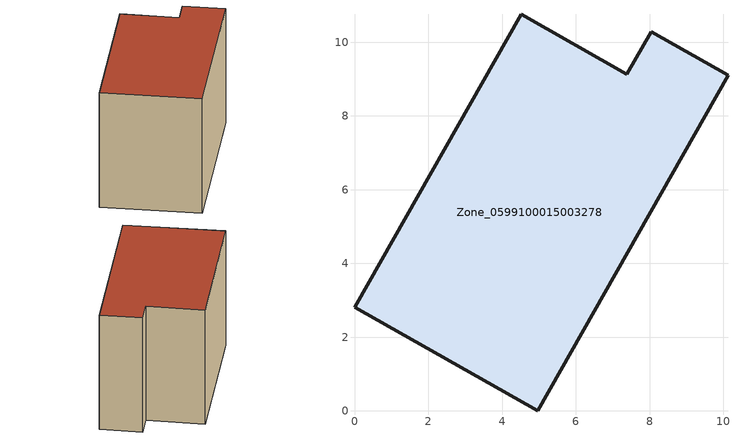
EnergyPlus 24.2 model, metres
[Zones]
Zone_0599100015003278
 floor ground (C_G): 4.96,0 0,2.81 4.53,10.76 7.38,9.13 8.04,10.29 10.13,9.1 z1.78
 wall outside (C_F): 0,2.81 4.96,0 10.13,9.1 8.04,10.29 7.38,9.13 4.53,10.76 0,2.81 z1.78:8.92
 roof outside (C_R): 4.53,10.76 0,2.81 4.96,0 10.13,9.1 8.04,10.29 7.38,9.13 z8.92
[BUILDING]
Pand.0599100015003278: North Axis=0; Terrain=City; Loads Convergence Tolerance Value=0.04; Temperature Convergence Tolerance Value=0.4; Solar Distribution=FullExterior; Maximum Number of Warmup Days=25; Minimum Number of Warmup Days=1
[Site:Location]
Rotterdam.The.Hague.AP_ZH_NLD Design_Conditions: Latitude=51.96; Longitude=4.45; Time Zone=1; Elevation=-4.5
[SITE:GROUNDTEMPERATURE:BUILDINGSURFACE]
18, 18, 18, 18, 18, 18, 18, 18, 18, 18, 18, 18
[MATERIAL] Thermal Absorptance=0.9; Solar Absorptance=0.7; Visible Absorptance=0.7
Name | Roughness | Thickness | Conductivity | Density | Specific Heat
G.TI.1975-1991 | MediumSmooth | 0.15 | 0.288461 | 540 | 1210
F.TI.1975-1991 | Rough | 0.3 | 0.230769 | 1920 | 840
R.TI.1975-1991 | MediumRough | 0.2 | 0.153846 | 1500 | 1000
[CONSTRUCTION]
C_G: G.TI.1975-1991
C_F: F.TI.1975-1991
C_R: R.TI.1975-1991
[ZONE]
Zone_0599100015003278: Type=1; Multiplier=1; Ceiling Height=Autocalculate; Volume=Autocalculate; Floor Area=autocalculate; Part of Total Floor Area=Yes
[ZONEINFILTRATION:DESIGNFLOWRATE]
Infil_Zone_0599100015003278: Zone or ZoneList or Space or SpaceList=Zone_0599100015003278; Schedule=AlwaysOn; Design Flow Rate Calculation Method=Flow/Area; Flow Rate per Floor Area=0.003; Constant Term Coefficient=1; Temperature Term Coefficient=0; Velocity Term Coefficient=0; Velocity Squared Term Coefficient=0
[HVACTEMPLATE:ZONE:IDEALLOADSAIRSYSTEM]
Zone_0599100015003278: Maximum Heating Supply Air Temperature=50; Minimum Cooling Supply Air Temperature=13; Maximum Heating Supply Air Humidity Ratio=0.0156; Minimum Cooling Supply Air Humidity Ratio=0.0077; Heating Limit=NoLimit; Cooling Limit=NoLimit; Dehumidification Control Type=ConstantSensibleHeatRatio; Cooling Sensible Heat Ratio=0.7; Dehumidification Setpoint=60; Humidification Control Type=None; Humidification Setpoint=30; Outdoor Air Method=None; Outdoor Air Flow Rate per Person=0.00944; Outdoor Air Flow Rate per Zone Floor Area=0; Outdoor Air Flow Rate per Zone=0; Demand Controlled Ventilation Type=None; Outdoor Air Economizer Type=NoEconomizer; Heat Recovery Type=None; Sensible Heat Recovery Effectiveness=0.7; Latent Heat Recovery Effectiveness=0.65
[ZONECONTROL:THERMOSTAT]
ThermostatControl_Zone_0599100015003278: Zone or ZoneList=Zone_0599100015003278; Control Type Schedule=DualSetpointControlType; Control 1=Thermostat_Zone_0599100015003278; Temperature Difference Between Cutout And Setpoint=0
[THERMOSTATSETPOINT:DUALSETPOINT]
Thermostat_Zone_0599100015003278: Heating Setpoint Temperature Schedule=HeatingSetpoint_Zone_0599100015003278; Cooling Setpoint Temperature Schedule=CoolingSetpoint_Zone_0599100015003278
[SCHEDULE:COMPACT]
HeatingSetpoint_Zone_0599100015003278: Through: 12/31, For: AllDays, Until: 24:00, 21
CoolingSetpoint_Zone_0599100015003278: Through: 12/31, For: AllDays, Until: 24:00, 24
DualSetpointControlType: Through: 12/31, For: AllDays, Until: 24:00, 4
AlwaysOn: Through: 12/31, For: AllDays, Until: 24:00, 1
